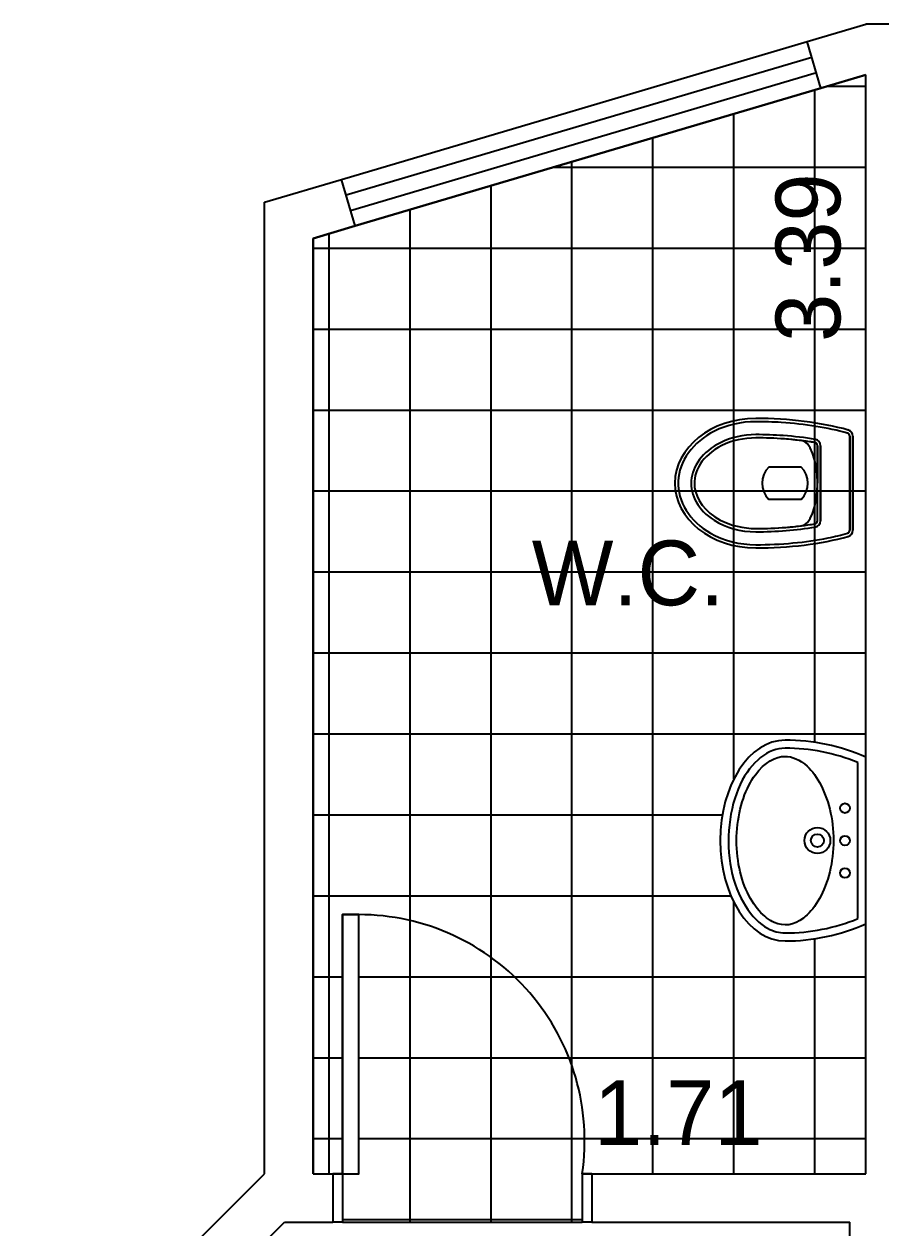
# Model space of a CAD drawing. Extents: x 0 to 19.1, y 0 to 13.2.
# Drawn here: x 0 to 2.646, y 6.924 to 10.642 of the extents above; entities that cross this region are included whole.
import ezdxf

# ---------------------------------------------------------------- set-up
doc = ezdxf.new("R2010")
doc.units = 0
doc.header["$MEASUREMENT"] = 0
doc.layers.get('0').update_dxf_attribs({"linetype": 'CONTINUOUS'})
doc.layers.get('DEFPOINTS').update_dxf_attribs({"linetype": 'CONTINUOUS'})
for name, color, linetype in [('BLOCO', 5, 'CONTINUOUS'), ('BLOCOS', 5, 'CONTINUOUS'), ('HACHURA', 1, 'CONTINUOUS'), ('PAREDE', 7, 'CONTINUOUS')]:
    doc.layers.add(name, color=color, linetype=linetype)
doc.styles.add('PADRÃO', font='', dxfattribs={"height": 0.2})
doc.styles.get('PADRÃO').set_extended_font_data('AvantGarde Bk BT')
doc.dimstyles.new('PADRÃOS', dxfattribs={"dimtxt": 0.15, "dimasz": 0.1, "dimexe": 1.25, "dimexo": 0.625, "dimgap": 0.1, "dimtad": 0, "dimjust": 1, "dimzin": 1, "dimdsep": 46, "dimtxsty": 'PADRÃO', "dimcen": 2.5, "dimse1": 1, "dimse2": 1, "dimsd1": 1, "dimsd2": 1, "dimclrt": 1, "dimadec": 0, "dimazin": 0, "dimtfac": 1, "dimtdec": 4, "dimtmove": 0, "dimatfit": 3, "dimfxl": 0, "dimtolj": 1, "dimtzin": 0, "dimarcsym": 0})

# ---------------------------------------------------------------- blocks, each defined once
blk = doc.blocks.new('P80E15')
at = {"layer": 'BLOCO', "ltscale": 0.015}
for p, q in [((0.03000000000000114, 0.1500000000000057), (0, 0.1500000000000057)), ((0, 0.1500000000000057), (0, 0)), ((0.03000000000000114, 0.1500000000000057), (0.03000000000000114, 0)), ((0.8000000000000114, 0.1500000000000341), (0.7700000000000102, 0.1500000000000341)), ((0.7700000000000102, 0.1500000000000057), (0.7700000000000102, 0)), ((0.8000000000000114, 0.1500000000000057), (0.8000000000000114, 0)), ((0.03000000000000114, 2.842170943040401e-14), (0, 0)), ((0.8000000000000114, 2.842170943040401e-14), (0.7700000000000102, 5.684341886080801e-14))]:
    blk.add_line(p, q, dxfattribs=at)
at = {"layer": 'BLOCO'}
blk.add_lwpolyline([(0.03000000000000114, 0.1500000000000057), (0.0800000000000125, 0.1500000000000057), (0.0800000000000125, 0.950000000000017), (0.03000000000000114, 0.950000000000017)], close=True, dxfattribs=at)
at = {"layer": 'BLOCO', "ltscale": 0.015}
blk.add_arc((0.0800000000000125, 0.2524375000000134), 0.6975625000000036, 351.555539587714, 90.00000000000041, dxfattribs=at)
blk = doc.blocks.new('WC')
at = {"layer": 'HACHURA', "ltscale": 0.015, "style": 'PADRÃO'}
blk.add_text('W.C.', height=0.2, dxfattribs=at).set_placement((-0.137135439593294, -0.09586776615662984))
blk = doc.blocks.new('*D21')
at = {"layer": 'DEFPOINTS', "color": 0, "linetype": 'ByBlock', "ltscale": 0.015}
for p in [(141.6580434664274, 170.5355196375201), (141.4803681804325, 167.1419567422663), (141.6580434664274, 167.1419567422663)]:
    blk.add_point(p, dxfattribs=at)
at = {"color": 1, "linetype": 'ByBlock', "ltscale": 0.015, "insert": (141.4803681804325, 169.970684472685), "char_height": 0.2, "attachment_point": 5, "rotation": 90, "style": 'PADRÃO'}
blk.add_mtext('\\A1;3.39', dxfattribs=at)
blk = doc.blocks.new('*D24')
at = {"layer": 'DEFPOINTS', "color": 0, "linetype": 'ByBlock', "ltscale": 0.015}
for p in [(139.9505042760825, 167.3303886464116), (139.9505042760825, 167.1419567422663), (141.6580434664274, 167.1419567422663)]:
    blk.add_point(p, dxfattribs=at)
at = {"color": 1, "linetype": 'ByBlock', "ltscale": 0.015, "insert": (141.0787852246692, 167.3303886464116), "char_height": 0.2, "attachment_point": 5, "style": 'PADRÃO'}
blk.add_mtext('\\A1;1.71', dxfattribs=at)
blk = doc.blocks.new('*D45')
at = {"layer": 'DEFPOINTS', "color": 0, "linetype": 'ByBlock', "ltscale": 0.015}
for p in [(139.8625818751545, 166.9919567422663), (139.2080434664274, 161.8004154082281), (139.9091788614548, 161.8004154082281)]:
    blk.add_point(p, dxfattribs=at)
at = {"color": 1, "linetype": 'ByBlock', "ltscale": 0.015, "insert": (139.9091788614548, 166.4254045444641), "char_height": 0.2, "attachment_point": 5, "rotation": 90, "style": 'PADRÃO'}
blk.add_mtext('\\A1;5.19', dxfattribs=at)
blk = doc.blocks.new('VASOSAN')
at = {"layer": 'BLOCOS'}
for p, q in [((-0.04999870165021036, 0.1999637913173729), (-0.04999870165021036, 0.300036208682684)), ((0.05000129834978395, 0.2000000000000171), (0.05000129834978395, 0.3000000000000398)), ((-0.1156899891503542, 0.1500000000000057), (0.1156563640565906, 0.1500000000000057)), ((-0.1156907586723577, 0.1400000000000148), (0.1156608751354042, 0.1400000000000148)), ((-0.1449592708755176, 0.04000000000002046), (0.1449618675667352, 0.04000000000002046)), ((-0.144958964094414, 0.05000000000001137), (0.144958964094414, 0.05000000000001137))]:
    blk.add_line(p, q, dxfattribs=at)
for centre, radius, start, end in [((-1.681254687468936e-05, 0.2500000000000284), 0.07072348561596478, 44.98962509969003, 134.9688828081831), ((-1.681254687468936e-05, 0.2500000000000284), 0.07072348561596478, 225.0311171918169, 315.01037490031), ((-0.1156907586724003, 0.1599999999999966), 0.02, 189.3867869031125, 270.0000000001221), ((-0.1156899891503826, 0.1599999999999113), 0.01, 189.3843767903272, 270.0000000002443), ((0.1156563640566048, 0.1599999999999397), 0.01, 269.9999999999185, 350.5758748885445), ((0.1156608751354185, 0.1600000000000534), 0.02, 269.9999999999593, 350.5771305827586), ((-0.1449592708755176, 0.06000000000784667), 0.02, 195.5363314444965, 269.9999999879495), ((-0.1449589640944282, 0.0600000000000307), 0.01, 195.5346797106506, 270), ((0.1449589640941156, 0.06000000000059913), 0.01, 270.0000000017912, 344.483103753554), ((0.1449618675666784, 0.06000000000008754), 0.02, 270.0000000001221, 344.463668535786)]:
    blk.add_arc(centre, radius, start, end, dxfattribs=at)
for centre, major_axis, ratio, start_param, end_param in [((1.298349786793551e-06, 0.3400000000000034), (0, 0.25), 0.8000000000000114, 4.71238898038469, 7.853981633974483), ((1.298349786793551e-06, 0.3400000000000034), (0, 0.5), 0.4000000000000057, 1.570796326794897, 2.178171401941273), ((1.298349786793551e-06, 0.3400000000000034), (0, 0.5), 0.4000000000000057, 4.10501390519934, 4.71238898038469), ((3.162615456631102e-06, 0.2000000000000171), (-0.1315416254084454, 0), 0.380107846735427, 0, 3.141592653589793)]:
    blk.add_ellipse(centre, major_axis=major_axis, ratio=ratio, start_param=start_param, end_param=end_param, dxfattribs=at)
for points, knots in [([(0.1900012983497845, 0.3400000000000034), (0.1900012983497845, 0.3848761319792686), (0.1797393390216371, 0.4296688513161939), (0.1275724019719462, 0.5345347987748141), (0.06728061332151469, 0.5774883381547511), (-0.05557463358574921, 0.5822833263597715), (-0.1176873313140447, 0.5442092108278018), (-0.1772271428546759, 0.4396819034496957), (-0.1899987016502109, 0.3899119131999385), (-0.1899987016502109, 0.3400000000000034)], [4.71238898038469, 4.71238898038469, 4.71238898038469, 4.71238898038469, 5.268704666077937, 5.268704666077937, 6.251971787216637, 6.251971787216637, 7.235238908355337, 7.235238908355337, 7.853981633974483, 7.853981633974483, 7.853981633974483, 7.853981633974483]), ([(0.1500012983497925, 0.3400000000000034), (0.1500012983497925, 0.3788440209133057), (0.1410350669412708, 0.4175642631073231), (0.09785548235792874, 0.5046356523495774), (0.05186252916044509, 0.5365242863162791), (-0.035906470330346, 0.5428969122828846), (-0.08268716521656927, 0.5186239494114204), (-0.136675398657502, 0.4336095243094746), (-0.1499987016502189, 0.3869668551708401), (-0.1499987016502189, 0.3400000000000034)], [4.71238898038469, 4.71238898038469, 4.71238898038469, 4.71238898038469, 5.267303564860582, 5.267303564860582, 6.225165062483076, 6.225165062483076, 7.18302656010557, 7.18302656010557, 7.853981633974483, 7.853981633974483, 7.853981633974483, 7.853981633974483]), ([(0.1400012983497874, 0.3400000000000034), (0.1400012983497874, 0.3772837390730786), (0.1313244408788421, 0.4146147677288923), (0.08614040026922964, 0.5057958350239744), (0.03502463044166859, 0.5349710805647021), (-0.04931088296146413, 0.5246485128546965), (-0.08846614740087944, 0.4978919085569657), (-0.1301770436703151, 0.4186244413023701), (-0.139998701650228, 0.3793231752999873), (-0.139998701650228, 0.3400000000000034)], [4.71238898038469, 4.71238898038469, 4.71238898038469, 4.71238898038469, 5.266984672173268, 5.266984672173268, 6.376176055750425, 6.376176055750425, 7.268653195712185, 7.268653195712185, 7.853981633974483, 7.853981633974483, 7.853981633974483, 7.853981633974483]), ([(-0.1899987016502109, 0.3400000000000034), (-0.1899987016502109, 0.2628456380244302), (-0.1826597402104682, 0.1857481592563204), (-0.1646350625580055, 0.0962993025843275), (-0.1598779088782436, 0.07633152029333701), (-0.1545936493339752, 0.05732178411361133)], [1.570796326794897, 1.570796326794897, 1.570796326794897, 1.570796326794897, 2.037455774227855, 2.037455774227855, 2.178171373096618, 2.178171373096618, 2.178171373096618, 2.178171373096618]), ([(0.1255213970934932, 0.158362586435743), (0.1304959230626253, 0.1883329397418549), (0.1342856674288981, 0.2197754344096836), (0.1388984311594896, 0.280892952358073), (0.1400012983497874, 0.3104504303007616), (0.1400012983497874, 0.3400000000000034)], [4.319424209334854, 4.319424209334854, 4.319424209334854, 4.319424209334854, 4.526146784234752, 4.526146784234752, 4.71238898038469, 4.71238898038469, 4.71238898038469, 4.71238898038469]), ([(0.1353910129756457, 0.1567256052765629), (0.1406375926198677, 0.1883393074453181), (0.1445703338030171, 0.2215366219332111), (0.1489940345178695, 0.2833246268364178), (0.1500012983497925, 0.3116621455754114), (0.1500012983497925, 0.3400000000000034)], [4.319414935773391, 4.319414935773391, 4.319414935773391, 4.319414935773391, 4.53527739023095, 4.53527739023095, 4.71238898038469, 4.71238898038469, 4.71238898038469, 4.71238898038469]), ([(0.1545944801337669, 0.0573247746568768), (0.1714080019636555, 0.1178830224408784), (0.1827947395838834, 0.188231392050767), (0.1891612343353728, 0.2873542333339003), (0.1900012983497845, 0.3136769834079587), (0.1900012983497845, 0.3400000000000034)], [4.105016649121983, 4.105016649121983, 4.105016649121983, 4.105016649121983, 4.553177186481221, 4.553177186481221, 4.71238898038469, 4.71238898038469, 4.71238898038469, 4.71238898038469])]:
    blk.add_open_spline(points, degree=3, knots=knots, dxfattribs=at)
for points in [[(-0.1499987016502189, 0.3400000000000034), (-0.1499987016502189, 0.2771333061211863), (-0.1449377691834997, 0.2142947379843179), (-0.1354229546785177, 0.1567380311504962)], [(-0.1399987016502138, 0.3400000000000034), (-0.1399987016502138, 0.2776703725988909), (-0.1349701841103865, 0.2153313553609451), (-0.1255561557510418, 0.1583694305881238)]]:
    blk.add_open_spline(points, degree=3, dxfattribs=at)
blk = doc.blocks.new('LAVAT')
at = {"layer": 'BLOCOS'}
for p, q in [((-0.2573623180961135, 0), (0.2573623180960993, 0)), ((-0.2410322495695425, 0.02500000000000568), (0.2410322495695283, 0.02500000000000568))]:
    blk.add_line(p, q, dxfattribs=at)
for centre, radius in [((-2.842170943040401e-14, 0.1500000000000057), 0.04), ((-2.842170943040401e-14, 0.1500000000000057), 0.02), ((-0.09999999999999432, 0.06499999999999773), 0.015), ((0, 0.06499999999999773), 0.015), ((0.09999999999999432, 0.06499999999999773), 0.015)]:
    blk.add_circle(centre, radius, dxfattribs=at)
for centre, radius, start, end in [((0.3099999999999739, 0.25), 0.6200000000000045, 180, 203.779994731564), ((0.3099999999999739, 0.25), 0.5951987399818819, 180.0000000000055, 202.2113997706397), ((-0.3099999999999739, 0.25), 0.5951987399818819, 337.7886002293573, 359.9999999999946), ((-0.3099999999999739, 0.25), 0.6200000000000045, 336.2200052684331, 7.016477563892661e-15)]:
    blk.add_arc(centre, radius, start, end, dxfattribs=at)
blk.add_ellipse((-2.842170943040401e-14, 0.25), major_axis=(0.3100000000000023, 0), ratio=0.645161290322576, start_param=0, end_param=3.141592653589793, dxfattribs=at)
for points, knots in [([(0.2849999999999824, 0.2500000000000284), (0.2849999999999682, 0.300317964642403), (0.2452497040517159, 0.3541887687748044), (0.1008916727811169, 0.4227595909021034), (3.167234224576987e-05, 0.4339558931305021), (-0.1743068501371283, 0.3989778962069579), (-0.2442601782461509, 0.3532994974840165), (-0.2803506487652356, 0.2860131679577762), (-0.2851229441039038, 0.2679846562883483), (-0.285198739981908, 0.2499999999999716)], [0, 0, 0, 0, 0.9361481793933827, 0.9361481793933827, 1.872296358786765, 1.872296358786765, 2.808444538180148, 2.808444538180148, 3.13938546545754, 3.13938546545754, 3.13938546545754, 3.13938546545754]), ([(0.2599999999999625, 0.2500000000000284), (0.2599999999999625, 0.2784978981889878), (0.242078010852012, 0.3126567214920613), (0.1643569005752425, 0.3704649949829673), (0.1030052039381815, 0.3920693254798095), (-0.02877373062847255, 0.4037223597623836), (-0.0976825814684048, 0.3936467971219031), (-0.2034406750199054, 0.3477822861136133), (-0.2396263539294523, 0.3143366745038918), (-0.2661732608932681, 0.2526194074667387), (-0.2627272874450739, 0.2240541362115209), (-0.2158391141528142, 0.162032776211305), (-0.168127663237712, 0.1314918993692231), (-0.04805875393354597, 0.09792981637818343), (0.02266607553652022, 0.095757041570522), (0.1477154277714732, 0.1225128520000851), (0.2007272141554637, 0.1503951910720218), (0.2508407150234859, 0.2045307616155014), (0.2599999999999767, 0.2286312563089723), (0.2599999999999625, 0.2500000000000284)], [0, 0, 0, 0, 0.718091798041799, 0.718091798041799, 1.436183596083598, 1.436183596083598, 2.154275394125397, 2.154275394125397, 2.872367192167196, 2.872367192167196, 3.590458990208995, 3.590458990208995, 4.308550788250794, 4.308550788250794, 5.026642586292593, 5.026642586292593, 5.744734384334392, 5.744734384334392, 6.283185307179586, 6.283185307179586, 6.283185307179586, 6.283185307179586])]:
    blk.add_open_spline(points, degree=3, knots=knots, dxfattribs=at)

msp = doc.modelspace()

# ---------------------------------------------------------------- hatches: boundary and pattern name
at = {"layer": 'HACHURA', "ltscale": 0.015}
h = msp.add_hatch(dxfattribs=at)
h.set_pattern_fill('NET', color=256, scale=2, style=0)
h.set_pattern_definition([(0, (-139.0580434664274, -160.0504154082281), (0, 0.25), []), (90, (-139.0580434664274, -160.0504154082281), (-0.25, 1.530757942277972e-17), [])])
h.paths.add_polyline_path([(3.700681907872962, 7.091541334038105), (3.700681907872962, 6.941541334038135), (4.440681907872971, 6.941541334038136), (4.440681907872971, 7.09154133403814), (4.390681907872959, 7.09154133403814), (4.39068190787296, 7.891541334038152, 0.4580704259902418)])
h.paths.add_polyline_path([(1.033699327232085, 7.89154133403818), (1.033699327232085, 7.091541334038168), (0.9836993272320741, 7.091541334038169), (0.983699327232074, 6.941541334038191), (1.723699327232083, 6.941541334038163), (1.723699327232083, 7.091541334038136, 0.4580704259902407)])
edge = h.paths.add_edge_path()
edge.add_ellipse((2.350000000000023, 8.120210495337716), major_axis=(1.898139848424699e-17, 0.3100000000000023), ratio=0.645161290322576, start_angle=0, end_angle=180, ccw=False)
edge.add_arc((2.350000000000023, 7.81021049533777), 0.6200000000000049, 66.22000526858818, 89.99999999996112, ccw=False)
edge.add_line((2.600000000000023, 8.377572813437947), (2.600000000000023, 10.48510422929201))
edge.add_line((2.600000000000023, 10.48510422929201), (2.461049899376548, 10.44396240265377))
edge.add_line((2.461049899376548, 10.44396240265377), (1.022772194320538, 10.01810181145186))
edge.add_line((1.022772194320538, 10.01810181145186), (0.8924608096551195, 9.979517827900708))
edge.add_line((0.8924608096551195, 9.979517827900708), (0.8924608096550912, 7.091541334038141))
edge.add_line((0.8924608096550912, 7.091541334038141), (0.9536993272320728, 7.091541334038169))
edge.add_line((0.9536993272320728, 7.091541334038169), (0.9836993272320739, 7.091541334038168))
edge.add_line((0.9836993272320739, 7.091541334038168), (0.983699327232074, 7.891541334038151))
edge.add_line((0.983699327232074, 7.891541334038151), (1.033699327231676, 7.89154133403818))
edge.add_arc((1.033699327232086, 7.19397883403818), 0.6975624999999996, -8.444460412283888, 90.00000000003371, ccw=False)
edge.add_line((1.723699327232088, 7.091541334038197), (1.753699327232084, 7.091541334038197))
edge.add_line((1.753699327232084, 7.091541334038197), (2.600000000000023, 7.09154133403817))
edge.add_line((2.600000000000023, 7.09154133403817), (2.600000000000023, 7.862848177237542))
edge.add_arc((2.350000000000021, 8.430210495337718), 0.6200000000000045, 270.0000000000001, 293.77999473141205, ccw=False)
edge = h.paths.add_edge_path(flags=16)
edge.add_ellipse((2.260000000000019, 9.223707312663066), major_axis=(-0.25, 1.530757942277972e-17), ratio=0.8000000000000114, start_angle=270, end_angle=450, ccw=False)
edge.add_ellipse((2.260000000000019, 9.223707312663066), major_axis=(-0.5, 3.061515884555943e-17), ratio=0.4000000000000057, start_angle=235.1999716104384, end_angle=270, ccw=False)
edge.add_arc((2.540000000000003, 9.368667881879944), 0.01999999999999947, 4.0813574742060155e-11, 78.17726239657719, ccw=False)
edge.add_line((2.560000000000002, 9.368667881879958), (2.560000000000002, 9.078746743437762))
edge.add_arc((2.540000000000003, 9.078746743439938), 0.01999999999999964, 281.82273711188424, 359.9999999937661, ccw=False)
edge.add_ellipse((2.260000000000019, 9.223707312663066), major_axis=(-0.5, 3.061515884555943e-17), ratio=0.4000000000000057, start_angle=90, end_angle=124.80002838732861, ccw=False)
edge = h.paths.add_edge_path(flags=0)
edge.add_ellipse((2.260000000000019, 9.223707312663066), major_axis=(-0.25, 1.530757942277972e-17), ratio=0.8000000000000114, start_angle=270, end_angle=450, ccw=False)
edge.add_ellipse((2.260000000000019, 9.223707312663066), major_axis=(-0.5, 3.061515884555943e-17), ratio=0.4000000000000057, start_angle=235.1999716104384, end_angle=270, ccw=False)
edge.add_arc((2.540000000000003, 9.368667881879944), 0.01999999999999947, 4.0813574742060155e-11, 78.17726239657719, ccw=False)
edge.add_line((2.560000000000002, 9.368667881879958), (2.560000000000002, 9.078746743437762))
edge.add_arc((2.540000000000003, 9.078746743439938), 0.01999999999999964, 281.82273711188424, 359.9999999937661, ccw=False)
edge.add_ellipse((2.260000000000019, 9.223707312663066), major_axis=(-0.5, 3.061515884555943e-17), ratio=0.4000000000000057, start_angle=90, end_angle=124.80002838732861, ccw=False)
edge = h.paths.add_edge_path(flags=0)
edge.add_ellipse((2.260000000000019, 9.223707312663066), major_axis=(-0.25, 1.530757942277972e-17), ratio=0.8000000000000114, start_angle=270, end_angle=450, ccw=False)
edge.add_ellipse((2.260000000000019, 9.223707312663066), major_axis=(-0.5, 3.061515884555943e-17), ratio=0.4000000000000057, start_angle=235.1999716104384, end_angle=270, ccw=False)
edge.add_arc((2.540000000000003, 9.368667881879944), 0.01999999999999947, 4.0813574742060155e-11, 78.17726239657719, ccw=False)
edge.add_line((2.560000000000002, 9.368667881879958), (2.560000000000002, 9.078746743437762))
edge.add_arc((2.540000000000003, 9.078746743439938), 0.01999999999999964, 281.82273711188424, 359.9999999937661, ccw=False)
edge.add_ellipse((2.260000000000019, 9.223707312663066), major_axis=(-0.5, 3.061515884555943e-17), ratio=0.4000000000000057, start_angle=90, end_angle=124.80002838732861, ccw=False)
edge = h.paths.add_edge_path(flags=0)
edge.add_ellipse((2.260000000000019, 9.223707312663066), major_axis=(-0.25, 1.530757942277972e-17), ratio=0.8000000000000114, start_angle=270, end_angle=450, ccw=False)
edge.add_ellipse((2.260000000000019, 9.223707312663066), major_axis=(-0.5, 3.061515884555943e-17), ratio=0.4000000000000057, start_angle=235.1999716104384, end_angle=270, ccw=False)
edge.add_arc((2.539999999999991, 9.368667881879958), 0.02000000000001126, 0, 78.17726239859911, ccw=False)
edge.add_line((2.560000000000002, 9.368667881879958), (2.560000000000002, 9.078746743437762))
edge.add_arc((2.540000000000003, 9.078746743439938), 0.01999999999999964, 281.82273711188424, 359.9999999937661, ccw=False)
edge.add_ellipse((2.260000000000019, 9.223707312663066), major_axis=(-0.5, 3.061515884555943e-17), ratio=0.4000000000000057, start_angle=90, end_angle=124.80002838732861, ccw=False)
h.paths.add_polyline_path([(1.511639647661872, 8.790697131559634), (2.224139647661872, 8.790697131559634), (2.224139647661872, 9.102647681010184), (1.511639647661872, 9.102647681010184)], flags=24)
h.paths.add_polyline_path([(2.268203834884249, 9.605433899621682), (2.268203834884249, 10.23510422929201), (2.576445593126008, 10.23510422929201), (2.576445593126008, 9.605433899621682)], flags=24)
h.paths.add_polyline_path([(1.691483516483527, 7.429973238183458), (2.350000000000011, 7.429973238183458), (2.350000000000011, 7.129973238183458), (1.691483516483527, 7.129973238183458)], flags=24)
h.paths.add_polyline_path([(1.511639647661872, 8.790697131559634), (2.224139647661872, 8.790697131559634), (2.224139647661872, 9.102647681010184), (1.511639647661872, 9.102647681010184)], flags=8)
h.paths.add_polyline_path([(2.268203834884249, 9.605433899621682), (2.268203834884249, 10.23510422929201), (2.576445593126008, 10.23510422929201), (2.576445593126008, 9.605433899621682)], flags=8)
h.paths.add_polyline_path([(1.691483516483527, 7.429973238183458), (2.350000000000011, 7.429973238183458), (2.350000000000011, 7.129973238183458), (1.691483516483527, 7.129973238183458)], flags=8)

# ---------------------------------------------------------------- linework, layer by layer
at = {"layer": 'BLOCO', "ltscale": 0.015}
for p, q in [((0.9801861352003414, 10.16192958195745), (2.418463840256379, 10.58779017315931)), ((0.994381488240407, 10.11398699178892), (2.432659193296445, 10.53984758299077)), ((1.008576841280473, 10.06604440162039), (2.44685454633651, 10.49190499282224)), ((1.022772194320538, 10.01810181145186), (2.461049899376576, 10.44396240265371)), ((0.983699327232074, 7.091541334038169), (0.9536993272320728, 7.091541334038169)), ((0.9536993272320728, 7.091541334038169), (0.9536993272320728, 6.941541334038163)), ((0.983699327232074, 7.091541334038169), (0.983699327232074, 6.941541334038163)), ((1.753699327232084, 7.091541334038197), (1.723699327232083, 7.091541334038197)), ((1.723699327232083, 7.091541334038169), (1.723699327232083, 6.941541334038163)), ((1.753699327232084, 7.091541334038169), (1.753699327232084, 6.941541334038163)), ((0.983699327232074, 6.941541334038192), (0.9536993272320728, 6.941541334038163)), ((1.753699327232084, 6.941541334038192), (1.723699327232083, 6.94154133403822))]:
    msp.add_line(p, q, dxfattribs=at)
at = {"layer": 'BLOCO'}
msp.add_lwpolyline([(0.983699327232074, 7.091541334038169), (1.033699327232085, 7.091541334038169), (1.033699327232085, 7.89154133403818), (0.983699327232074, 7.89154133403818)], close=True, dxfattribs=at)
at = {"layer": 'BLOCO', "ltscale": 0.015}
msp.add_arc((1.033699327232085, 7.193978834038177), 0.6975625000000036, 351.555539587714, 90.00000000000041, dxfattribs=at)
at = {"layer": 'BLOCOS'}
for p, q in [((2.550000000000011, 9.078747050218851), (2.550000000000011, 9.368664978407708)), ((2.560000000000002, 9.078746743437762), (2.560000000000002, 9.368667881880015)), ((2.450000000000017, 9.108016025162925), (2.450000000000017, 9.339362378369884)), ((2.460000000000008, 9.108015255640936), (2.460000000000008, 9.339366889448684)), ((2.400000000000006, 9.273707312663078), (2.299999999999983, 9.273707312663078)), ((2.40003620868265, 9.173707312663083), (2.299963791317339, 9.173707312663083)), ((2.600000000000023, 7.862848177241631), (2.600000000000023, 8.377572813433858)), ((2.575000000000017, 7.879178245768202), (2.575000000000017, 8.361242744907258))]:
    msp.add_line(p, q, dxfattribs=at)
for centre, radius in [((2.535000000000025, 8.220210495337739), 0.015), ((2.450000000000017, 8.120210495337716), 0.04), ((2.450000000000017, 8.120210495337716), 0.02), ((2.535000000000025, 8.120210495337744), 0.015), ((2.535000000000025, 8.02021049533775), 0.015)]:
    msp.add_circle(centre, radius, dxfattribs=at)
for centre, radius, start, end in [((2.539999999999424, 9.368664978407395), 0.01, 1.79128711863541e-09, 74.48310375355402), ((2.539999999999935, 9.368667881879958), 0.02, 1.221422962771612e-10, 74.46366853578598), ((2.440000000000083, 9.339362378369884), 0.01, 359.9999999999186, 80.5758748885446), ((2.439999999999969, 9.339366889448684), 0.02, 359.9999999999592, 80.57713058275858), ((2.349999999999994, 9.223689201766405), 0.07072348561596478, 134.98962509969, 224.9688828081832), ((2.349999999999994, 9.223689201766405), 0.07072348561596478, 315.0311171918169, 45.01037490030998), ((2.440000000000111, 9.108016025162897), 0.01, 279.3843767903272, 2.442845925543224e-10), ((2.440000000000026, 9.108015255640879), 0.02, 279.3867869031125, 1.221422962771612e-10), ((2.539999999999992, 9.078747050218851), 0.01, 285.5346797106507, 0), ((2.539999999992176, 9.078746743437762), 0.02, 285.5363314444965, 359.9999999879495), ((2.350000000000023, 7.81021049533777), 0.6200000000000045, 66.22000526843297, 90.00000000000001), ((2.350000000000023, 7.81021049533777), 0.5951987399818819, 67.78860022935721, 89.99999999999457), ((2.350000000000023, 8.430210495337718), 0.5951987399818819, 270.0000000000055, 292.2113997706397), ((2.350000000000023, 8.430210495337718), 0.6200000000000045, 270, 293.779994731564)]:
    msp.add_arc(centre, radius, start, end, dxfattribs=at)
for centre, major_axis, ratio, start_param, end_param in [((2.260000000000019, 9.223707312663066), (-0.25, 1.530757942277972e-17), 0.8000000000000114, 4.71238898038469, 7.853981633974483), ((2.260000000000019, 9.223707312663066), (-0.25, 1.530757942277972e-17), 0.8000000000000114, 4.71238898038469, 7.853981633974483), ((2.260000000000019, 9.223707312663066), (-0.5, 3.061515884555943e-17), 0.4000000000000057, 4.10501390519934, 4.71238898038469), ((2.260000000000019, 9.223707312663066), (-0.5, 3.061515884555943e-17), 0.4000000000000057, 4.10501390519934, 4.71238898038469), ((2.400000000000006, 9.223709176928736), (-8.054335513365264e-18, -0.1315416254084454), 0.380107846735427, 0, 3.141592653589793), ((2.400000000000006, 9.223709176928736), (-8.054335513365264e-18, -0.1315416254084454), 0.380107846735427, 1.571195830020229, 3.141592653589793), ((2.400000000000006, 9.223709176928736), (-8.054335513365264e-18, -0.1315416254084454), 0.380107846735427, 1.571195830020229, 3.141592653589793), ((2.400000000000006, 9.223709176928736), (-8.054335513365264e-18, -0.1315416254084454), 0.380107846735427, 1.571195830020229, 3.141592653589793), ((2.400000000000006, 9.223709176928736), (-8.054335513365264e-18, -0.1315416254084454), 0.380107846735427, 1.571195830020229, 3.141592653589793), ((2.400000000000006, 9.223709176928736), (-8.054335513365264e-18, -0.1315416254084454), 0.380107846735427, 0, 1.570396823569564), ((2.400000000000006, 9.223709176928736), (-8.054335513365264e-18, -0.1315416254084454), 0.380107846735427, 0, 1.570396823569564), ((2.400000000000006, 9.223709176928736), (-8.054335513365264e-18, -0.1315416254084454), 0.380107846735427, 0, 1.570396823569564), ((2.400000000000006, 9.223709176928736), (-8.054335513365264e-18, -0.1315416254084454), 0.380107846735427, 0, 1.570396823569564), ((2.400000000000006, 9.223709176928736), (-8.054335513365264e-18, -0.1315416254084454), 0.380107846735427, 1.570396823569564, 1.571195830020229), ((2.400000000000006, 9.223709176928736), (-8.054335513365264e-18, -0.1315416254084454), 0.380107846735427, 1.570396823569564, 1.571195830020229), ((2.400000000000006, 9.223709176928736), (-8.054335513365264e-18, -0.1315416254084454), 0.380107846735427, 1.570396823569564, 1.571195830020229), ((2.400000000000006, 9.223709176928736), (-8.054335513365264e-18, -0.1315416254084454), 0.380107846735427, 1.570396823569564, 1.571195830020229), ((2.260000000000019, 9.223707312663066), (-0.5, 3.061515884555943e-17), 0.4000000000000057, 1.570796326794897, 2.178171401941273), ((2.260000000000019, 9.223707312663066), (-0.5, 3.061515884555943e-17), 0.4000000000000057, 1.570796326794897, 2.178171401941273), ((2.350000000000023, 8.120210495337716), (1.898139848424699e-17, 0.3100000000000023), 0.645161290322576, 0, 3.141592653589793), ((2.350000000000023, 8.120210495337716), (1.898139848424699e-17, 0.3100000000000023), 0.645161290322576, 0, 3.141592653589793)]:
    msp.add_ellipse(centre, major_axis=major_axis, ratio=ratio, start_param=start_param, end_param=end_param, dxfattribs=at)
for points, knots in [([(2.260000000000019, 9.413707312663064), (2.215123868020754, 9.413707312663064), (2.170331148683829, 9.403445353334916), (2.065465201225209, 9.351278416285226), (2.022511661845272, 9.290986627634794), (2.017716673640251, 9.168131380727544), (2.055790789172221, 9.106018682999235), (2.160318096550327, 9.046478871458618), (2.210088086800084, 9.033707312663068), (2.260000000000019, 9.033707312663068)], [4.71238898038469, 4.71238898038469, 4.71238898038469, 4.71238898038469, 5.268704666077937, 5.268704666077937, 6.251971787216637, 6.251971787216637, 7.235238908355337, 7.235238908355337, 7.853981633974483, 7.853981633974483, 7.853981633974483, 7.853981633974483]), ([(2.260000000000019, 9.413707312663064), (2.215123868020754, 9.413707312663064), (2.170331148683829, 9.403445353334916), (2.065465201225209, 9.351278416285226), (2.022511661845272, 9.290986627634794), (2.017716673640251, 9.168131380727544), (2.055790789172221, 9.106018682999235), (2.160318096550327, 9.046478871458618), (2.210088086800084, 9.033707312663068), (2.260000000000019, 9.033707312663068)], [4.71238898038469, 4.71238898038469, 4.71238898038469, 4.71238898038469, 5.268704666077937, 5.268704666077937, 6.251971787216637, 6.251971787216637, 7.235238908355337, 7.235238908355337, 7.853981633974483, 7.853981633974483, 7.853981633974483, 7.853981633974483]), ([(2.260000000000019, 9.413707312663064), (2.215123868020754, 9.413707312663064), (2.170331148683829, 9.403445353334916), (2.065465201225209, 9.351278416285226), (2.022511661845272, 9.290986627634794), (2.017716673640251, 9.168131380727544), (2.055790789172221, 9.106018682999235), (2.160318096550327, 9.046478871458618), (2.210088086800084, 9.033707312663068), (2.260000000000019, 9.033707312663068)], [4.71238898038469, 4.71238898038469, 4.71238898038469, 4.71238898038469, 5.268704666077937, 5.268704666077937, 6.251971787216637, 6.251971787216637, 7.235238908355337, 7.235238908355337, 7.853981633974483, 7.853981633974483, 7.853981633974483, 7.853981633974483]), ([(2.542675225343146, 9.378300494447046), (2.482116977559144, 9.39511401627692), (2.411768607949256, 9.406500753897149), (2.312645766666122, 9.412867248648666), (2.286323016592064, 9.413707312663064), (2.260000000000019, 9.413707312663064)], [4.105016649121983, 4.105016649121983, 4.105016649121983, 4.105016649121983, 4.553177186481221, 4.553177186481221, 4.71238898038469, 4.71238898038469, 4.71238898038469, 4.71238898038469]), ([(2.542675225343146, 9.378300494447046), (2.482116977559144, 9.39511401627692), (2.411768607949256, 9.406500753897149), (2.312645766666122, 9.412867248648666), (2.286323016592064, 9.413707312663064), (2.260000000000019, 9.413707312663064)], [4.105016649121983, 4.105016649121983, 4.105016649121983, 4.105016649121983, 4.553177186481221, 4.553177186481221, 4.71238898038469, 4.71238898038469, 4.71238898038469, 4.71238898038469]), ([(2.542675225343146, 9.378300494447046), (2.482116977559144, 9.39511401627692), (2.411768607949256, 9.406500753897149), (2.312645766666122, 9.412867248648666), (2.286323016592064, 9.413707312663064), (2.260000000000019, 9.413707312663064)], [4.105016649121983, 4.105016649121983, 4.105016649121983, 4.105016649121983, 4.553177186481221, 4.553177186481221, 4.71238898038469, 4.71238898038469, 4.71238898038469, 4.71238898038469]), ([(2.260000000000019, 9.373707312663072), (2.221155979086717, 9.373707312663072), (2.1824357368927, 9.36474108125455), (2.095364347650445, 9.321561496671222), (2.063475713683744, 9.275568543473725), (2.057103087717138, 9.187799543982948), (2.081376050588602, 9.141018849096724), (2.166390475690548, 9.087030615655777), (2.213033144829183, 9.07370731266306), (2.260000000000019, 9.07370731266306)], [4.71238898038469, 4.71238898038469, 4.71238898038469, 4.71238898038469, 5.267303564860582, 5.267303564860582, 6.225165062483076, 6.225165062483076, 7.18302656010557, 7.18302656010557, 7.853981633974483, 7.853981633974483, 7.853981633974483, 7.853981633974483]), ([(2.260000000000019, 9.373707312663072), (2.221155979086717, 9.373707312663072), (2.1824357368927, 9.36474108125455), (2.095364347650445, 9.321561496671222), (2.063475713683744, 9.275568543473725), (2.057103087717138, 9.187799543982948), (2.081376050588602, 9.141018849096724), (2.166390475690548, 9.087030615655777), (2.213033144829183, 9.07370731266306), (2.260000000000019, 9.07370731266306)], [4.71238898038469, 4.71238898038469, 4.71238898038469, 4.71238898038469, 5.267303564860582, 5.267303564860582, 6.225165062483076, 6.225165062483076, 7.18302656010557, 7.18302656010557, 7.853981633974483, 7.853981633974483, 7.853981633974483, 7.853981633974483]), ([(2.260000000000019, 9.373707312663072), (2.221155979086717, 9.373707312663072), (2.1824357368927, 9.36474108125455), (2.095364347650445, 9.321561496671222), (2.063475713683744, 9.275568543473725), (2.057103087717138, 9.187799543982948), (2.081376050588602, 9.141018849096724), (2.166390475690548, 9.087030615655777), (2.213033144829183, 9.07370731266306), (2.260000000000019, 9.07370731266306)], [4.71238898038469, 4.71238898038469, 4.71238898038469, 4.71238898038469, 5.267303564860582, 5.267303564860582, 6.225165062483076, 6.225165062483076, 7.18302656010557, 7.18302656010557, 7.853981633974483, 7.853981633974483, 7.853981633974483, 7.853981633974483]), ([(2.260000000000019, 9.373707312663072), (2.221155979086717, 9.373707312663072), (2.1824357368927, 9.36474108125455), (2.095364347650445, 9.321561496671222), (2.063475713683744, 9.275568543473725), (2.057103087717138, 9.187799543982948), (2.081376050588602, 9.141018849096724), (2.166390475690548, 9.087030615655777), (2.213033144829183, 9.07370731266306), (2.260000000000019, 9.07370731266306)], [4.71238898038469, 4.71238898038469, 4.71238898038469, 4.71238898038469, 5.267303564860582, 5.267303564860582, 6.225165062483076, 6.225165062483076, 7.18302656010557, 7.18302656010557, 7.853981633974483, 7.853981633974483, 7.853981633974483, 7.853981633974483]), ([(2.44327439472346, 9.359097027288925), (2.411660692554705, 9.364343606933147), (2.378463378066812, 9.368276348116297), (2.316675373163605, 9.372700048831149), (2.288337854424611, 9.373707312663072), (2.260000000000019, 9.373707312663072)], [4.319414935773391, 4.319414935773391, 4.319414935773391, 4.319414935773391, 4.53527739023095, 4.53527739023095, 4.71238898038469, 4.71238898038469, 4.71238898038469, 4.71238898038469]), ([(2.44327439472346, 9.359097027288925), (2.411660692554705, 9.364343606933147), (2.378463378066812, 9.368276348116297), (2.316675373163605, 9.372700048831149), (2.288337854424611, 9.373707312663072), (2.260000000000019, 9.373707312663072)], [4.319414935773391, 4.319414935773391, 4.319414935773391, 4.319414935773391, 4.53527739023095, 4.53527739023095, 4.71238898038469, 4.71238898038469, 4.71238898038469, 4.71238898038469]), ([(2.44327439472346, 9.359097027288925), (2.411660692554705, 9.364343606933147), (2.378463378066812, 9.368276348116297), (2.316675373163605, 9.372700048831149), (2.288337854424611, 9.373707312663072), (2.260000000000019, 9.373707312663072)], [4.319414935773391, 4.319414935773391, 4.319414935773391, 4.319414935773391, 4.53527739023095, 4.53527739023095, 4.71238898038469, 4.71238898038469, 4.71238898038469, 4.71238898038469]), ([(2.44327439472346, 9.359097027288925), (2.411660692554705, 9.364343606933147), (2.378463378066812, 9.368276348116297), (2.316675373163605, 9.372700048831149), (2.288337854424611, 9.373707312663072), (2.260000000000019, 9.373707312663072)], [4.319414935773391, 4.319414935773391, 4.319414935773391, 4.319414935773391, 4.53527739023095, 4.53527739023095, 4.71238898038469, 4.71238898038469, 4.71238898038469, 4.71238898038469]), ([(2.260000000000019, 9.363707312663081), (2.222716260926944, 9.363707312663081), (2.18538523227113, 9.355030455192122), (2.094204164976048, 9.309846414582523), (2.065028919435321, 9.258730644754962), (2.075351487145326, 9.174395131351815), (2.102108091443057, 9.1352398669124), (2.181375558697653, 9.093528970642978), (2.220676824700035, 9.083707312663051), (2.260000000000019, 9.083707312663051)], [4.71238898038469, 4.71238898038469, 4.71238898038469, 4.71238898038469, 5.266984672173268, 5.266984672173268, 6.376176055750425, 6.376176055750425, 7.268653195712185, 7.268653195712185, 7.853981633974483, 7.853981633974483, 7.853981633974483, 7.853981633974483]), ([(2.260000000000019, 9.363707312663081), (2.222716260926944, 9.363707312663081), (2.18538523227113, 9.355030455192122), (2.094204164976048, 9.309846414582523), (2.065028919435321, 9.258730644754962), (2.075351487145326, 9.174395131351815), (2.102108091443057, 9.1352398669124), (2.181375558697653, 9.093528970642978), (2.220676824700035, 9.083707312663051), (2.260000000000019, 9.083707312663051)], [4.71238898038469, 4.71238898038469, 4.71238898038469, 4.71238898038469, 5.266984672173268, 5.266984672173268, 6.376176055750425, 6.376176055750425, 7.268653195712185, 7.268653195712185, 7.853981633974483, 7.853981633974483, 7.853981633974483, 7.853981633974483]), ([(2.260000000000019, 9.363707312663081), (2.222716260926944, 9.363707312663081), (2.18538523227113, 9.355030455192122), (2.094204164976048, 9.309846414582523), (2.065028919435321, 9.258730644754962), (2.075351487145326, 9.174395131351815), (2.102108091443057, 9.1352398669124), (2.181375558697653, 9.093528970642978), (2.220676824700035, 9.083707312663051), (2.260000000000019, 9.083707312663051)], [4.71238898038469, 4.71238898038469, 4.71238898038469, 4.71238898038469, 5.266984672173268, 5.266984672173268, 6.376176055750425, 6.376176055750425, 7.268653195712185, 7.268653195712185, 7.853981633974483, 7.853981633974483, 7.853981633974483, 7.853981633974483]), ([(2.260000000000019, 9.363707312663081), (2.222716260926944, 9.363707312663081), (2.18538523227113, 9.355030455192122), (2.094204164976048, 9.309846414582523), (2.065028919435321, 9.258730644754962), (2.075351487145326, 9.174395131351815), (2.102108091443057, 9.1352398669124), (2.181375558697653, 9.093528970642978), (2.220676824700035, 9.083707312663051), (2.260000000000019, 9.083707312663051)], [4.71238898038469, 4.71238898038469, 4.71238898038469, 4.71238898038469, 5.266984672173268, 5.266984672173268, 6.376176055750425, 6.376176055750425, 7.268653195712185, 7.268653195712185, 7.853981633974483, 7.853981633974483, 7.853981633974483, 7.853981633974483]), ([(2.260000000000019, 9.363707312663081), (2.222716260926944, 9.363707312663081), (2.18538523227113, 9.355030455192122), (2.094204164976048, 9.309846414582523), (2.065028919435321, 9.258730644754962), (2.075351487145326, 9.174395131351815), (2.102108091443057, 9.1352398669124), (2.181375558697653, 9.093528970642978), (2.220676824700035, 9.083707312663051), (2.260000000000019, 9.083707312663051)], [4.71238898038469, 4.71238898038469, 4.71238898038469, 4.71238898038469, 5.266984672173268, 5.266984672173268, 6.376176055750425, 6.376176055750425, 7.268653195712185, 7.268653195712185, 7.853981633974483, 7.853981633974483, 7.853981633974483, 7.853981633974483]), ([(2.44163741356428, 9.349227411406787), (2.411667060258168, 9.354201937375905), (2.380224565590339, 9.357991681742192), (2.31910704764195, 9.362604445472783), (2.289549569699261, 9.363707312663081), (2.260000000000019, 9.363707312663081)], [4.319424209334854, 4.319424209334854, 4.319424209334854, 4.319424209334854, 4.526146784234752, 4.526146784234752, 4.71238898038469, 4.71238898038469, 4.71238898038469, 4.71238898038469]), ([(2.399999999999892, 9.355250802337196), (2.382985489432855, 9.357360625458796), (2.365635080061139, 9.359092803841975), (2.31910704764195, 9.362604445472783), (2.289549569699261, 9.363707312663081), (2.260000000000019, 9.363707312663081)], [4.413229619520967, 4.413229619520967, 4.413229619520967, 4.413229619520967, 4.526146784234752, 4.526146784234752, 4.71238898038469, 4.71238898038469, 4.71238898038469, 4.71238898038469]), ([(2.399999999999892, 9.355250802337196), (2.382985489432855, 9.357360625458796), (2.365635080061139, 9.359092803841975), (2.31910704764195, 9.362604445472783), (2.289549569699261, 9.363707312663081), (2.260000000000019, 9.363707312663081)], [4.413229619520967, 4.413229619520967, 4.413229619520967, 4.413229619520967, 4.526146784234752, 4.526146784234752, 4.71238898038469, 4.71238898038469, 4.71238898038469, 4.71238898038469]), ([(2.399999999999892, 9.355250802337196), (2.382985489432855, 9.357360625458796), (2.365635080061139, 9.359092803841975), (2.31910704764195, 9.362604445472783), (2.289549569699261, 9.363707312663081), (2.260000000000019, 9.363707312663081)], [4.413229619520967, 4.413229619520967, 4.413229619520967, 4.413229619520967, 4.526146784234752, 4.526146784234752, 4.71238898038469, 4.71238898038469, 4.71238898038469, 4.71238898038469]), ([(2.399999999999892, 9.355250802337196), (2.382985489432855, 9.357360625458796), (2.365635080061139, 9.359092803841975), (2.31910704764195, 9.362604445472783), (2.289549569699261, 9.363707312663081), (2.260000000000019, 9.363707312663081)], [4.413229619520967, 4.413229619520967, 4.413229619520967, 4.413229619520967, 4.526146784234752, 4.526146784234752, 4.71238898038469, 4.71238898038469, 4.71238898038469, 4.71238898038469]), ([(2.260000000000019, 9.033707312663068), (2.337154361975593, 9.033707312663068), (2.414251840743702, 9.041046274102825), (2.503700697415695, 9.059070951755274), (2.523668479706686, 9.06382810543505), (2.542678215886411, 9.069112364979304)], [1.570796326794897, 1.570796326794897, 1.570796326794897, 1.570796326794897, 2.037455774227855, 2.037455774227855, 2.178171373096618, 2.178171373096618, 2.178171373096618, 2.178171373096618]), ([(2.260000000000019, 9.033707312663068), (2.337154361975593, 9.033707312663068), (2.414251840743702, 9.041046274102825), (2.503700697415695, 9.059070951755274), (2.523668479706686, 9.06382810543505), (2.542678215886411, 9.069112364979304)], [1.570796326794897, 1.570796326794897, 1.570796326794897, 1.570796326794897, 2.037455774227855, 2.037455774227855, 2.178171373096618, 2.178171373096618, 2.178171373096618, 2.178171373096618]), ([(2.260000000000019, 9.033707312663068), (2.337154361975593, 9.033707312663068), (2.414251840743702, 9.041046274102825), (2.503700697415695, 9.059070951755274), (2.523668479706686, 9.06382810543505), (2.542678215886411, 9.069112364979304)], [1.570796326794897, 1.570796326794897, 1.570796326794897, 1.570796326794897, 2.037455774227855, 2.037455774227855, 2.178171373096618, 2.178171373096618, 2.178171373096618, 2.178171373096618]), ([(2.349999999999994, 8.405210495337712), (2.29968203535762, 8.405210495337712), (2.245811231225218, 8.365460199389474), (2.177240409097919, 8.221102168118875), (2.166044106869521, 8.120242167680004), (2.201022103793065, 7.945903645200616), (2.246700502516006, 7.875950317091593), (2.313986832042247, 7.839859846572494), (2.332015343711674, 7.83508755123384), (2.350000000000051, 7.835011755355822)], [0, 0, 0, 0, 0.9361481793933827, 0.9361481793933827, 1.872296358786765, 1.872296358786765, 2.808444538180148, 2.808444538180148, 3.13938546545754, 3.13938546545754, 3.13938546545754, 3.13938546545754]), ([(2.349999999999994, 8.405210495337712), (2.29968203535762, 8.405210495337712), (2.245811231225218, 8.365460199389474), (2.177240409097919, 8.221102168118875), (2.166044106869521, 8.120242167680004), (2.201022103793065, 7.945903645200616), (2.246700502516006, 7.875950317091593), (2.313986832042247, 7.839859846572494), (2.332015343711674, 7.83508755123384), (2.350000000000051, 7.835011755355822)], [0, 0, 0, 0, 0.9361481793933827, 0.9361481793933827, 1.872296358786765, 1.872296358786765, 2.808444538180148, 2.808444538180148, 3.13938546545754, 3.13938546545754, 3.13938546545754, 3.13938546545754]), ([(2.349999999999994, 8.380210495337707), (2.321502101811035, 8.380210495337707), (2.287343278507961, 8.36228850618977), (2.229535005017055, 8.284567395913001), (2.207930674520213, 8.223215699275926), (2.196277640237639, 8.091436764709272), (2.20635320287812, 8.02252791386934), (2.252217713886409, 7.916769820317853), (2.285663325496131, 7.880584141408292), (2.347380592533284, 7.85403723444449), (2.375945863788502, 7.85748320789267), (2.437967223788718, 7.904371381184944), (2.4685081006308, 7.952082832100018), (2.502070183621839, 8.072151741404213), (2.504242958429501, 8.142876570874279), (2.477487147999938, 8.267925923109203), (2.449604808928001, 8.320937709493194), (2.395469238384521, 8.37105121036123), (2.37136874369105, 8.380210495337735), (2.349999999999994, 8.380210495337707)], [0, 0, 0, 0, 0.718091798041799, 0.718091798041799, 1.436183596083598, 1.436183596083598, 2.154275394125397, 2.154275394125397, 2.872367192167196, 2.872367192167196, 3.590458990208995, 3.590458990208995, 4.308550788250794, 4.308550788250794, 5.026642586292593, 5.026642586292593, 5.744734384334392, 5.744734384334392, 6.283185307179586, 6.283185307179586, 6.283185307179586, 6.283185307179586]), ([(2.349999999999994, 8.380210495337707), (2.321502101811035, 8.380210495337707), (2.287343278507961, 8.36228850618977), (2.229535005017055, 8.284567395913001), (2.207930674520213, 8.223215699275926), (2.196277640237639, 8.091436764709272), (2.20635320287812, 8.02252791386934), (2.252217713886409, 7.916769820317853), (2.285663325496131, 7.880584141408292), (2.347380592533284, 7.85403723444449), (2.375945863788502, 7.85748320789267), (2.437967223788718, 7.904371381184944), (2.4685081006308, 7.952082832100018), (2.502070183621839, 8.072151741404213), (2.504242958429501, 8.142876570874279), (2.477487147999938, 8.267925923109203), (2.449604808928001, 8.320937709493194), (2.395469238384521, 8.37105121036123), (2.37136874369105, 8.380210495337735), (2.349999999999994, 8.380210495337707)], [0, 0, 0, 0, 0.718091798041799, 0.718091798041799, 1.436183596083598, 1.436183596083598, 2.154275394125397, 2.154275394125397, 2.872367192167196, 2.872367192167196, 3.590458990208995, 3.590458990208995, 4.308550788250794, 4.308550788250794, 5.026642586292593, 5.026642586292593, 5.744734384334392, 5.744734384334392, 6.283185307179586, 6.283185307179586, 6.283185307179586, 6.283185307179586])]:
    msp.add_open_spline(points, degree=3, knots=knots, dxfattribs=at)
for points in [[(2.44163741356428, 9.349227411406787), (2.428037634794777, 9.351484723890621), (2.41413472563616, 9.353498076577154), (2.399999999999892, 9.355250802337196)], [(2.44163741356428, 9.349227411406787), (2.428037634794777, 9.351484723890621), (2.41413472563616, 9.353498076577154), (2.399999999999892, 9.355250802337196)], [(2.44163741356428, 9.349227411406787), (2.428037634794777, 9.351484723890621), (2.41413472563616, 9.353498076577154), (2.399999999999892, 9.355250802337196)], [(2.44163741356428, 9.349227411406787), (2.428037634794777, 9.351484723890621), (2.41413472563616, 9.353498076577154), (2.399999999999892, 9.355250802337196)], [(2.260000000000019, 9.08370731266308), (2.322329627401132, 9.08370731266308), (2.384668644639078, 9.088735830202893), (2.441630569411899, 9.098149858562238)], [(2.260000000000019, 9.08370731266308), (2.307453555073295, 9.08370731266308), (2.354912552747493, 9.086621976118863), (2.399999999999693, 9.092167551520276)], [(2.260000000000019, 9.08370731266308), (2.307453555073295, 9.08370731266308), (2.354912552747493, 9.086621976118863), (2.399999999999693, 9.092167551520276)], [(2.260000000000019, 9.08370731266308), (2.307453555073295, 9.08370731266308), (2.354912552747493, 9.086621976118863), (2.399999999999693, 9.092167551520276)], [(2.260000000000019, 9.08370731266308), (2.307453555073295, 9.08370731266308), (2.354912552747493, 9.086621976118863), (2.399999999999693, 9.092167551520276)], [(2.260000000000019, 9.07370731266306), (2.322866693878836, 9.07370731266306), (2.385705262015705, 9.078768245129766), (2.443261968849527, 9.088283059634762)], [(2.260000000000019, 9.07370731266306), (2.322866693878836, 9.07370731266306), (2.385705262015705, 9.078768245129766), (2.443261968849527, 9.088283059634762)], [(2.260000000000019, 9.07370731266306), (2.322866693878836, 9.07370731266306), (2.385705262015705, 9.078768245129766), (2.443261968849527, 9.088283059634762)], [(2.260000000000019, 9.07370731266306), (2.322866693878836, 9.07370731266306), (2.385705262015705, 9.078768245129766), (2.443261968849527, 9.088283059634762)], [(2.399999999999693, 9.092167551520276), (2.414134328299582, 9.09390601728208), (2.428035594627261, 9.095903033535222), (2.441630569411899, 9.098149858562238)], [(2.399999999999693, 9.092167551520276), (2.414134328299582, 9.09390601728208), (2.428035594627261, 9.095903033535222), (2.441630569411899, 9.098149858562238)], [(2.399999999999693, 9.092167551520276), (2.414134328299582, 9.09390601728208), (2.428035594627261, 9.095903033535222), (2.441630569411899, 9.098149858562238)], [(2.399999999999693, 9.092167551520276), (2.414134328299582, 9.09390601728208), (2.428035594627261, 9.095903033535222), (2.441630569411899, 9.098149858562238)]]:
    msp.add_open_spline(points, degree=3, dxfattribs=at)
at = {"layer": 'HACHURA', "color": 7, "ltscale": 0.015}
for p, q in [((2.600000000000023, 10.48510422929201), (2.461049899376548, 10.44396240265377)), ((2.600000000000023, 8.37757281343795), (2.600000000000023, 10.48510422929201)), ((1.022772194320538, 10.01810181145186), (0.8924608096551196, 9.979517827900708)), ((0.8924608096551196, 9.979517827900708), (0.8924608096550912, 7.091541334038141)), ((2.600000000000023, 7.091541334038169), (2.600000000000023, 7.86284817723751)), ((0.8924608096550912, 7.091541334038141), (0.9536993272320728, 7.091541334038169)), ((1.753699327232084, 7.091541334038197), (2.600000000000023, 7.091541334038169))]:
    msp.add_line(p, q, dxfattribs=at)
at = {"layer": 'HACHURA', "color": 5, "ltscale": 0.015}
for p, q in [((2.461049899376548, 10.44396240265377), (1.022772194320538, 10.01810181145186)), ((2.550000000000011, 9.368664978407423), (2.550000000000011, 9.078747050218851)), ((2.560000000000002, 9.368667881879958), (2.560000000000002, 9.078746743437762)), ((2.450000000000017, 9.339362378369856), (2.450000000000017, 9.223709176928736)), ((2.460000000000008, 9.339366889448684), (2.460000000000008, 9.108015255640908)), ((0.983699327232074, 7.091541334038169), (0.983699327232074, 7.891541334038152)), ((0.983699327232074, 7.891541334038152), (1.033699327231687, 7.89154133403818)), ((0.9536993272320728, 7.091541334038169), (0.983699327232074, 7.091541334038169)), ((1.723699327232083, 7.091541334038197), (1.753699327232084, 7.091541334038197))]:
    msp.add_line(p, q, dxfattribs=at)
at = {"layer": 'HACHURA', "ltscale": 0.015}
msp.add_line((0.983699327232074, 6.941541334038192), (1.723699327232083, 6.941541334038163), dxfattribs=at)
at = {"layer": 'HACHURA', "color": 5, "ltscale": 0.015}
for centre, radius, start, end in [((2.54000000000002, 9.36866497840731), 0.009999999999995228, 6.513775987643206e-10, 80.55802832107521), ((2.539999999999992, 9.368667881879958), 0.02000000000001101, 0, 78.177262396439), ((2.440000000000026, 9.339362378369856), 0.01000000000000314, 0, 81.7749275790885), ((2.439999999999998, 9.339366889448684), 0.02000000000001442, 0, 85.53182889768006), ((2.439999999999969, 9.108015255640908), 0.02000000000002215, 274.4237061769703, 0), ((2.54000000000002, 9.078747050218851), 0.009999999999997011, 279.4582222856605, 0), ((2.539999999999992, 9.078746743439979), 0.01999999999999973, 281.8227371128382, 359.9999999936491), ((2.350000000000051, 7.81021049533777), 0.6200000000000018, 66.22000526859064, 89.99999999996587), ((1.033699327232085, 7.193978834038177), 0.6975624999999995, 351.5555395877163, 90.00000000003266), ((2.350000000000108, 8.43021049533769), 0.6199999999999974, 269.9999999999869, 293.7799947314045)]:
    msp.add_arc(centre, radius, start, end, dxfattribs=at)
at = {"layer": 'PAREDE', "ltscale": 0.015}
for p, q in [((2.418463840256379, 10.58779017315936), (2.600000000000023, 10.64154133403824)), ((2.750000000000028, 10.64154133403824), (2.600000000000023, 10.64154133403824)), ((2.461049899376576, 10.44396240265371), (2.418463840256408, 10.58779017315928)), ((2.461049899376548, 10.44396240265377), (2.600000000000023, 10.48510422929201)), ((2.600000000000023, 7.091541334038141), (2.600000000000023, 10.48510422929201)), ((0.7424608096550571, 10.09154133403811), (0.9801861352003414, 10.16192958195748)), ((1.022772194320538, 10.01810181145191), (0.9801861352003698, 10.16192958195748)), ((0.7424608096550855, 7.091541334038169), (0.7424608096550571, 10.09154133403811)), ((0.8924608096551196, 9.979517827900679), (1.022772194320538, 10.01810181145186)), ((0.8924608096550912, 7.091541334038169), (0.8924608096551196, 9.979517827900679)), ((0, 6.349999999999994), (0.7424608096550855, 7.091541334038169)), ((0.8924608096550912, 7.091541334038169), (0.9536993272320728, 7.091541334038169)), ((0.9536993272320728, 7.091541334038169), (0.9536993272320728, 6.941541334038163)), ((1.753699327232084, 7.091541334038169), (1.753699327232084, 6.941541334038163)), ((1.753699327232084, 7.091541334038169), (2.600000000000023, 7.091541334038169)), ((0.1500000000000057, 6.287813516387843), (0.8045384087270975, 6.941541334038163)), ((0.8045384087270975, 6.941541334038163), (0.9536993272320444, 6.941541334038163)), ((1.753699327232056, 6.941541334038163), (2.550000000000011, 6.941541334038163)), ((2.550000000000011, 6.899215811152914), (2.550000000000011, 6.941541334038163))]:
    msp.add_line(p, q, dxfattribs=at)

# ---------------------------------------------------------------- block references
at = {"layer": 'BLOCO', "ltscale": 0.015}
for name, p in [('WC', (1.705025087255166, 8.94254017244154)), ('P80E15', (0.9536993272320728, 6.941541334038163))]:
    msp.add_blockref(name, p, dxfattribs=at)
at = {"layer": 'HACHURA', "ltscale": 0.015, "rotation": 90}
for name, p in [('VASOSAN', (2.600000000000023, 9.22370601431328)), ('LAVAT', (2.600000000000023, 8.120210495337744))]:
    msp.add_blockref(name, p, dxfattribs=at)

# ---------------------------------------------------------------- texts
at = {"color": 1, "linetype": 'ByBlock', "ltscale": 0.015, "insert": (2.422324714005128, 9.920269064456846), "char_height": 0.2, "attachment_point": 5, "rotation": 90, "style": 'PADRÃO'}
msp.add_mtext('\\A1;3.39', dxfattribs=at)
at = {"color": 1, "linetype": 'ByBlock', "ltscale": 0.015, "insert": (2.020741758241769, 7.279973238183459), "char_height": 0.2, "attachment_point": 5, "style": 'PADRÃO'}
msp.add_mtext('\\A1;1.71', dxfattribs=at)
at = {"layer": 'HACHURA', "ltscale": 0.015, "style": 'PADRÃO'}
msp.add_text('W.C.', height=0.2, dxfattribs=at).set_placement((1.567889647661872, 8.84667240628491))

# ---------------------------------------------------------------- dimensions: what is measured, and where the dimension line sits
at = {"layer": 'HACHURA', "ltscale": 0.015}
for base, p1, p2, picture, middle in [((2.422324714005128, 7.091541334038169), (2.600000000000023, 10.48510422929201), (2.600000000000023, 7.091541334038169), '*D21', (2.422324714005128, 9.920269064456846)), ((0.8511353950273985, 1.75), (0.8045384087270975, 6.941541334038163), (0.1500000000000057, 1.75), '*D45', (0.8511353950273985, 6.374989136235968))]:
    dim = msp.add_linear_dim(base=base, p1=p1, p2=p2, angle=90, dimstyle='PADRÃOS', dxfattribs=at)
    dim.commit()
    dim.dimension.update_dxf_attribs({"geometry": picture, "text_midpoint": middle, "insert": (-139.0580434664274, -160.0504154082281)})
dim = msp.add_linear_dim(base=(0.8924608096550912, 7.279973238183459), p1=(2.600000000000023, 7.091541334038169), p2=(0.8924608096550912, 7.091541334038169), dimstyle='PADRÃOS', dxfattribs=at)
dim.commit()
dim.dimension.update_dxf_attribs({"geometry": '*D24', "text_midpoint": (2.020741758241769, 7.279973238183459), "insert": (-139.0580434664274, -160.0504154082281)})

doc.saveas('drawing.dxf')
